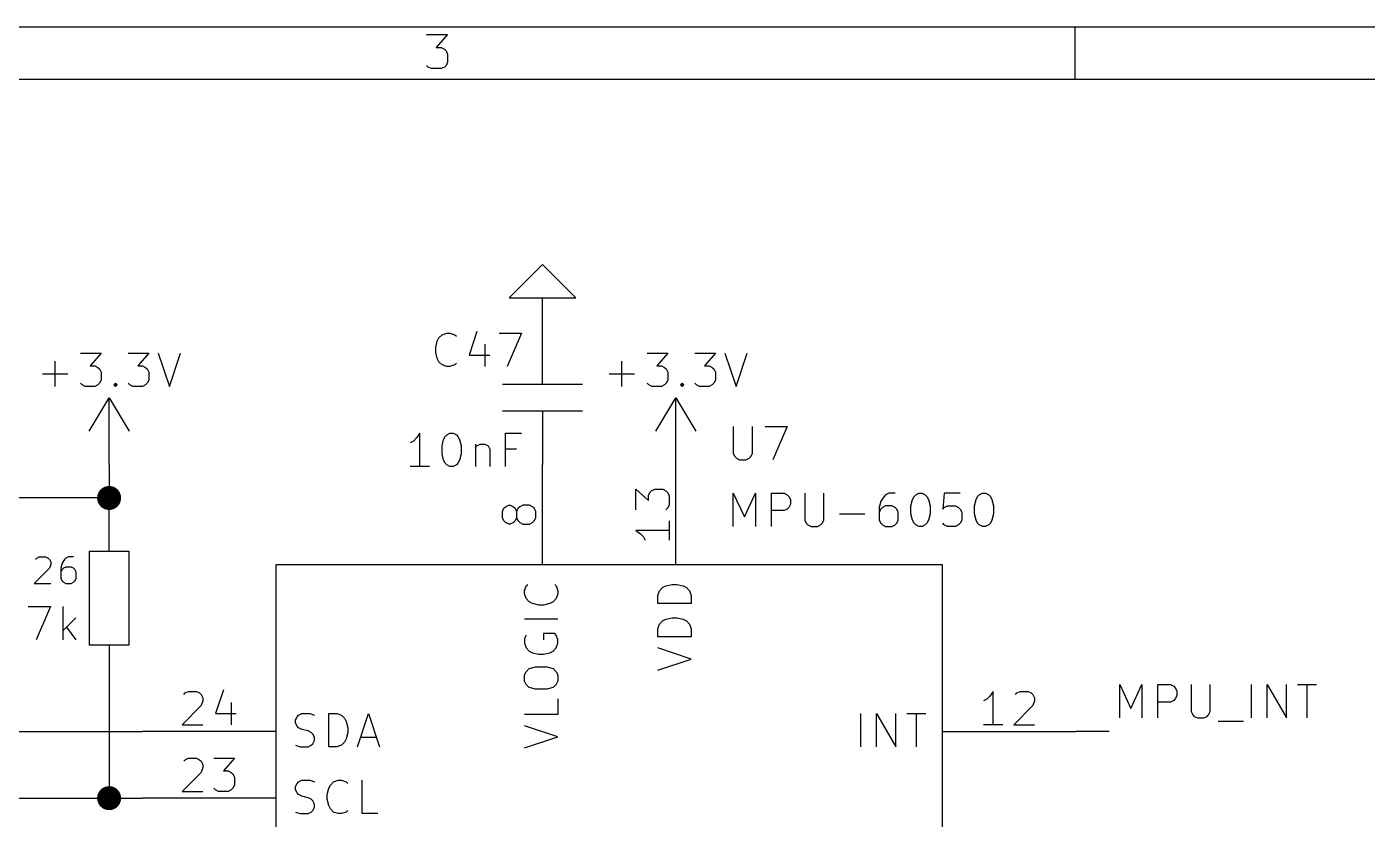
# Model space of a CAD drawing. Header units: inches. Extents: x 0.4 to 16.1, y -11.3 to -0.4.
# Drawn here: x 4.727 to 6.737, y -1.582 to -0.394 of the extents above; entities that cross this region are included whole.
import ezdxf

# ---------------------------------------------------------------- set-up
doc = ezdxf.new("R2010")
doc.units = ezdxf.units.IN
doc.header["$MEASUREMENT"] = 0
for name, color, linetype in [('GREENSIXTYFIVE', 129, 'CONTINUOUS'), ('LIGHTGREEN', 92, 'CONTINUOUS'), ('LIGHTRED', 12, 'CONTINUOUS'), ('RED', 14, 'CONTINUOUS'), ('REDSIX', 19, 'CONTINUOUS'), ('WHITE', 250, 'CONTINUOUS')]:
    doc.layers.add(name, color=color, linetype=linetype)

msp = doc.modelspace()

# ---------------------------------------------------------------- linework, layer by layer
at = {"layer": 'GREENSIXTYFIVE', "linetype": 'CONTINUOUS'}
for p, q in [((5.3423, -0.8647), (5.3447, -0.8599)), ((5.3423, -0.8647), (5.3447, -0.8599)), ((5.3447, -0.8599), (5.3494, -0.8552)), ((5.3447, -0.8599), (5.3494, -0.8552)), ((5.3494, -0.8552), (5.3566, -0.8528)), ((5.3494, -0.8552), (5.3566, -0.8528)), ((5.3566, -0.8528), (5.3613, -0.8528)), ((5.3566, -0.8528), (5.3613, -0.8528)), ((5.3613, -0.8528), (5.3685, -0.8552)), ((5.3613, -0.8528), (5.3685, -0.8552)), ((5.3685, -0.8552), (5.3709, -0.8576)), ((5.3685, -0.8552), (5.3709, -0.8576)), ((5.4018, -0.8504), (5.3899, -0.8861)), ((5.4018, -0.8504), (5.3899, -0.8861)), ((5.4351, -0.8528), (5.4685, -0.8528)), ((5.4351, -0.8528), (5.4685, -0.8528)), ((5.4685, -0.8528), (5.4471, -0.9028)), ((5.4685, -0.8528), (5.4471, -0.9028)), ((4.8071, -0.8828), (4.8381, -0.8828)), ((4.8071, -0.8828), (4.8381, -0.8828)), ((4.8381, -0.8828), (4.8214, -0.9019)), ((4.8381, -0.8828), (4.8214, -0.9019)), ((4.8786, -0.8828), (4.9095, -0.8828)), ((4.8786, -0.8828), (4.9095, -0.8828)), ((4.9095, -0.8828), (4.8929, -0.9019)), ((4.9095, -0.8828), (4.8929, -0.9019)), ((4.9238, -0.8828), (4.9405, -0.9328)), ((4.9238, -0.8828), (4.9405, -0.9328)), ((4.9405, -0.9328), (4.9571, -0.8828)), ((4.9405, -0.9328), (4.9571, -0.8828)), ((5.3399, -0.8742), (5.3423, -0.8647)), ((5.3399, -0.8742), (5.3423, -0.8647)), ((5.3399, -0.8814), (5.3399, -0.8742)), ((5.3399, -0.8814), (5.3399, -0.8742)), ((5.3423, -0.8909), (5.3399, -0.8814)), ((5.3423, -0.8909), (5.3399, -0.8814)), ((5.4137, -0.8695), (5.4137, -0.9028)), ((5.4137, -0.8695), (5.4137, -0.9028)), ((5.6571, -0.8828), (5.6881, -0.8828)), ((5.6571, -0.8828), (5.6881, -0.8828)), ((5.6881, -0.8828), (5.6714, -0.9019)), ((5.6881, -0.8828), (5.6714, -0.9019)), ((5.7286, -0.8828), (5.7595, -0.8828)), ((5.7286, -0.8828), (5.7595, -0.8828)), ((5.7595, -0.8828), (5.7429, -0.9019)), ((5.7595, -0.8828), (5.7429, -0.9019)), ((5.7738, -0.8828), (5.7905, -0.9328)), ((5.7738, -0.8828), (5.7905, -0.9328)), ((5.7905, -0.9328), (5.8071, -0.8828)), ((5.7905, -0.9328), (5.8071, -0.8828)), ((4.769, -0.9328), (4.769, -0.8947)), ((4.769, -0.9328), (4.769, -0.8947)), ((4.8214, -0.9019), (4.8286, -0.9019)), ((4.8214, -0.9019), (4.8286, -0.9019)), ((4.8286, -0.9019), (4.8333, -0.9042)), ((4.8286, -0.9019), (4.8333, -0.9042)), ((4.8333, -0.9042), (4.8357, -0.9066)), ((4.8333, -0.9042), (4.8357, -0.9066)), ((4.8929, -0.9019), (4.9, -0.9019)), ((4.8929, -0.9019), (4.9, -0.9019)), ((4.9, -0.9019), (4.9048, -0.9042)), ((4.9, -0.9019), (4.9048, -0.9042)), ((4.9048, -0.9042), (4.9071, -0.9066)), ((4.9048, -0.9042), (4.9071, -0.9066)), ((5.3447, -0.8957), (5.3423, -0.8909)), ((5.3447, -0.8957), (5.3423, -0.8909)), ((5.3494, -0.9004), (5.3447, -0.8957)), ((5.3494, -0.9004), (5.3447, -0.8957)), ((5.3566, -0.9028), (5.3494, -0.9004)), ((5.3566, -0.9028), (5.3494, -0.9004)), ((5.3613, -0.9028), (5.3566, -0.9028)), ((5.3613, -0.9028), (5.3566, -0.9028)), ((5.3685, -0.9004), (5.3613, -0.9028)), ((5.3685, -0.9004), (5.3613, -0.9028)), ((5.3709, -0.898), (5.3685, -0.9004)), ((5.3709, -0.898), (5.3685, -0.9004)), ((5.3899, -0.8861), (5.4209, -0.8861)), ((5.3899, -0.8861), (5.4209, -0.8861)), ((5.619, -0.9328), (5.619, -0.8947)), ((5.619, -0.9328), (5.619, -0.8947)), ((5.6714, -0.9019), (5.6786, -0.9019)), ((5.6714, -0.9019), (5.6786, -0.9019)), ((5.6786, -0.9019), (5.6833, -0.9042)), ((5.6786, -0.9019), (5.6833, -0.9042)), ((5.6833, -0.9042), (5.6857, -0.9066)), ((5.6833, -0.9042), (5.6857, -0.9066)), ((5.7429, -0.9019), (5.75, -0.9019)), ((5.7429, -0.9019), (5.75, -0.9019)), ((5.75, -0.9019), (5.7548, -0.9042)), ((5.75, -0.9019), (5.7548, -0.9042)), ((5.7548, -0.9042), (5.7571, -0.9066)), ((5.7548, -0.9042), (5.7571, -0.9066)), ((4.75, -0.9138), (4.7881, -0.9138)), ((4.75, -0.9138), (4.7881, -0.9138)), ((4.8357, -0.9066), (4.8381, -0.9114)), ((4.8357, -0.9066), (4.8381, -0.9114)), ((4.8381, -0.9233), (4.8357, -0.928)), ((4.8381, -0.9233), (4.8357, -0.928)), ((4.8381, -0.9114), (4.8381, -0.9233)), ((4.8381, -0.9114), (4.8381, -0.9233)), ((4.9071, -0.9066), (4.9095, -0.9114)), ((4.9071, -0.9066), (4.9095, -0.9114)), ((4.9095, -0.9233), (4.9071, -0.928)), ((4.9095, -0.9233), (4.9071, -0.928)), ((4.9095, -0.9114), (4.9095, -0.9233)), ((4.9095, -0.9114), (4.9095, -0.9233)), ((5.6, -0.9138), (5.6381, -0.9138)), ((5.6, -0.9138), (5.6381, -0.9138)), ((5.6857, -0.9066), (5.6881, -0.9114)), ((5.6857, -0.9066), (5.6881, -0.9114)), ((5.6881, -0.9233), (5.6857, -0.928)), ((5.6881, -0.9233), (5.6857, -0.928)), ((5.6881, -0.9114), (5.6881, -0.9233)), ((5.6881, -0.9114), (5.6881, -0.9233)), ((5.7571, -0.9066), (5.7595, -0.9114)), ((5.7571, -0.9066), (5.7595, -0.9114)), ((5.7595, -0.9233), (5.7571, -0.928)), ((5.7595, -0.9233), (5.7571, -0.928)), ((5.7595, -0.9114), (5.7595, -0.9233)), ((5.7595, -0.9114), (5.7595, -0.9233)), ((4.8095, -0.9304), (4.8071, -0.928)), ((4.8095, -0.9304), (4.8071, -0.928)), ((4.8143, -0.9328), (4.8095, -0.9304)), ((4.8143, -0.9328), (4.8095, -0.9304)), ((4.8286, -0.9328), (4.8143, -0.9328)), ((4.8286, -0.9328), (4.8143, -0.9328)), ((4.8333, -0.9304), (4.8286, -0.9328)), ((4.8333, -0.9304), (4.8286, -0.9328)), ((4.8357, -0.928), (4.8333, -0.9304)), ((4.8357, -0.928), (4.8333, -0.9304)), ((4.8571, -0.9304), (4.8595, -0.928)), ((4.8571, -0.9304), (4.8595, -0.928)), ((4.8595, -0.9328), (4.8571, -0.9304)), ((4.8595, -0.9328), (4.8571, -0.9304)), ((4.8595, -0.928), (4.8619, -0.9304)), ((4.8595, -0.928), (4.8595, -0.9328)), ((4.8595, -0.928), (4.8619, -0.9304)), ((4.8595, -0.928), (4.8595, -0.9328)), ((4.8619, -0.9304), (4.8595, -0.9328)), ((4.8619, -0.9304), (4.8595, -0.9328)), ((4.881, -0.9304), (4.8786, -0.928)), ((4.881, -0.9304), (4.8786, -0.928)), ((4.8857, -0.9328), (4.881, -0.9304)), ((4.8857, -0.9328), (4.881, -0.9304)), ((4.9, -0.9328), (4.8857, -0.9328)), ((4.9, -0.9328), (4.8857, -0.9328)), ((4.9048, -0.9304), (4.9, -0.9328)), ((4.9048, -0.9304), (4.9, -0.9328)), ((4.9071, -0.928), (4.9048, -0.9304)), ((4.9071, -0.928), (4.9048, -0.9304)), ((5.6595, -0.9304), (5.6571, -0.928)), ((5.6595, -0.9304), (5.6571, -0.928)), ((5.6643, -0.9328), (5.6595, -0.9304)), ((5.6643, -0.9328), (5.6595, -0.9304)), ((5.6786, -0.9328), (5.6643, -0.9328)), ((5.6786, -0.9328), (5.6643, -0.9328)), ((5.6833, -0.9304), (5.6786, -0.9328)), ((5.6833, -0.9304), (5.6786, -0.9328)), ((5.6857, -0.928), (5.6833, -0.9304)), ((5.6857, -0.928), (5.6833, -0.9304)), ((5.7071, -0.9304), (5.7095, -0.928)), ((5.7071, -0.9304), (5.7095, -0.928)), ((5.7095, -0.9328), (5.7071, -0.9304)), ((5.7095, -0.9328), (5.7071, -0.9304)), ((5.7095, -0.928), (5.7119, -0.9304)), ((5.7095, -0.928), (5.7095, -0.9328)), ((5.7095, -0.928), (5.7119, -0.9304)), ((5.7095, -0.928), (5.7095, -0.9328)), ((5.7119, -0.9304), (5.7095, -0.9328)), ((5.7119, -0.9304), (5.7095, -0.9328)), ((5.731, -0.9304), (5.7286, -0.928)), ((5.731, -0.9304), (5.7286, -0.928)), ((5.7357, -0.9328), (5.731, -0.9304)), ((5.7357, -0.9328), (5.731, -0.9304)), ((5.75, -0.9328), (5.7357, -0.9328)), ((5.75, -0.9328), (5.7357, -0.9328)), ((5.7548, -0.9304), (5.75, -0.9328)), ((5.7548, -0.9304), (5.75, -0.9328)), ((5.7571, -0.928), (5.7548, -0.9304)), ((5.7571, -0.928), (5.7548, -0.9304)), ((5.3161, -1.0028), (5.3113, -1.0099)), ((5.3161, -1.0028), (5.3113, -1.0099)), ((5.3161, -1.0528), (5.3161, -1.0028)), ((5.3161, -1.0528), (5.3161, -1.0028)), ((5.3542, -1.0076), (5.3566, -1.0052)), ((5.3542, -1.0076), (5.3566, -1.0052)), ((5.3566, -1.0052), (5.3613, -1.0028)), ((5.3566, -1.0052), (5.3613, -1.0028)), ((5.3613, -1.0028), (5.3661, -1.0028)), ((5.3613, -1.0028), (5.3661, -1.0028)), ((5.3661, -1.0028), (5.3709, -1.0052)), ((5.3661, -1.0028), (5.3709, -1.0052)), ((5.3709, -1.0052), (5.3732, -1.0076)), ((5.3709, -1.0052), (5.3732, -1.0076)), ((5.4447, -1.0528), (5.4447, -1.0028)), ((5.4447, -1.0028), (5.4685, -1.0028)), ((5.4447, -1.0528), (5.4447, -1.0028)), ((5.4447, -1.0028), (5.4685, -1.0028)), ((5.7863, -0.9928), (5.7863, -1.0333)), ((5.7863, -0.9928), (5.7863, -1.0333)), ((5.8149, -1.0333), (5.8149, -0.9928)), ((5.8149, -1.0333), (5.8149, -0.9928)), ((5.8339, -0.9928), (5.8672, -0.9928)), ((5.8339, -0.9928), (5.8672, -0.9928)), ((5.8672, -0.9928), (5.8458, -1.0428)), ((5.8672, -0.9928), (5.8458, -1.0428)), ((5.3066, -1.0147), (5.3018, -1.0171)), ((5.3066, -1.0147), (5.3018, -1.0171)), ((5.3113, -1.0099), (5.3066, -1.0147)), ((5.3113, -1.0099), (5.3066, -1.0147)), ((5.3494, -1.0219), (5.3518, -1.0123)), ((5.3494, -1.0219), (5.3518, -1.0123)), ((5.3494, -1.0338), (5.3494, -1.0219)), ((5.3494, -1.0338), (5.3494, -1.0219)), ((5.3518, -1.0123), (5.3542, -1.0076)), ((5.3518, -1.0123), (5.3542, -1.0076)), ((5.3732, -1.0076), (5.3756, -1.0123)), ((5.3732, -1.0076), (5.3756, -1.0123)), ((5.3756, -1.0123), (5.378, -1.0219)), ((5.3756, -1.0123), (5.378, -1.0219)), ((5.378, -1.0219), (5.378, -1.0338)), ((5.378, -1.0219), (5.378, -1.0338)), ((5.3994, -1.0195), (5.3994, -1.0528)), ((5.3994, -1.0195), (5.3994, -1.0528)), ((5.3994, -1.0242), (5.4018, -1.0219)), ((5.3994, -1.0242), (5.4018, -1.0219)), ((5.4018, -1.0219), (5.4066, -1.0195)), ((5.4018, -1.0219), (5.4066, -1.0195)), ((5.4066, -1.0195), (5.4137, -1.0195)), ((5.4066, -1.0195), (5.4137, -1.0195)), ((5.4137, -1.0195), (5.4185, -1.0219)), ((5.4137, -1.0195), (5.4185, -1.0219)), ((5.4185, -1.0219), (5.4209, -1.0266)), ((5.4185, -1.0219), (5.4209, -1.0266)), ((5.3518, -1.0433), (5.3494, -1.0338)), ((5.3518, -1.0433), (5.3494, -1.0338)), ((5.3542, -1.048), (5.3518, -1.0433)), ((5.3542, -1.048), (5.3518, -1.0433)), ((5.3756, -1.0433), (5.3732, -1.048)), ((5.3756, -1.0433), (5.3732, -1.048)), ((5.378, -1.0338), (5.3756, -1.0433)), ((5.378, -1.0338), (5.3756, -1.0433)), ((5.4209, -1.0266), (5.4209, -1.0528)), ((5.4209, -1.0266), (5.4209, -1.0528)), ((5.4613, -1.0266), (5.4447, -1.0266)), ((5.4613, -1.0266), (5.4447, -1.0266)), ((5.7863, -1.0333), (5.7887, -1.038)), ((5.7863, -1.0333), (5.7887, -1.038)), ((5.7887, -1.038), (5.791, -1.0404)), ((5.7887, -1.038), (5.791, -1.0404)), ((5.791, -1.0404), (5.7958, -1.0428)), ((5.791, -1.0404), (5.7958, -1.0428)), ((5.7958, -1.0428), (5.8053, -1.0428)), ((5.7958, -1.0428), (5.8053, -1.0428)), ((5.8053, -1.0428), (5.8101, -1.0404)), ((5.8053, -1.0428), (5.8101, -1.0404)), ((5.8101, -1.0404), (5.8125, -1.038)), ((5.8101, -1.0404), (5.8125, -1.038)), ((5.8125, -1.038), (5.8149, -1.0333)), ((5.8125, -1.038), (5.8149, -1.0333)), ((5.3304, -1.0528), (5.3018, -1.0528)), ((5.3304, -1.0528), (5.3018, -1.0528)), ((5.3566, -1.0504), (5.3542, -1.048)), ((5.3566, -1.0504), (5.3542, -1.048)), ((5.3613, -1.0528), (5.3566, -1.0504)), ((5.3613, -1.0528), (5.3566, -1.0504)), ((5.3661, -1.0528), (5.3613, -1.0528)), ((5.3661, -1.0528), (5.3613, -1.0528)), ((5.3709, -1.0504), (5.3661, -1.0528)), ((5.3709, -1.0504), (5.3661, -1.0528)), ((5.3732, -1.048), (5.3709, -1.0504)), ((5.3732, -1.048), (5.3709, -1.0504)), ((5.7863, -1.1428), (5.7863, -1.0928)), ((5.7863, -1.0928), (5.8029, -1.1285)), ((5.7863, -1.1428), (5.7863, -1.0928)), ((5.7863, -1.0928), (5.8029, -1.1285)), ((5.8029, -1.1285), (5.8196, -1.0928)), ((5.8029, -1.1285), (5.8196, -1.0928)), ((5.8196, -1.0928), (5.8196, -1.1428)), ((5.8196, -1.0928), (5.8196, -1.1428)), ((5.8434, -1.1428), (5.8434, -1.0928)), ((5.8434, -1.0928), (5.8625, -1.0928)), ((5.8434, -1.1428), (5.8434, -1.0928)), ((5.8434, -1.0928), (5.8625, -1.0928)), ((5.8625, -1.0928), (5.8672, -1.0952)), ((5.8625, -1.0928), (5.8672, -1.0952)), ((5.8672, -1.0952), (5.8696, -1.0976)), ((5.8672, -1.0952), (5.8696, -1.0976)), ((5.8696, -1.0976), (5.872, -1.1023)), ((5.8696, -1.0976), (5.872, -1.1023)), ((5.872, -1.1023), (5.872, -1.1095)), ((5.872, -1.1023), (5.872, -1.1095)), ((5.8934, -1.0928), (5.8934, -1.1333)), ((5.8934, -1.0928), (5.8934, -1.1333)), ((5.922, -1.1333), (5.922, -1.0928)), ((5.922, -1.1333), (5.922, -1.0928)), ((6.0077, -1.1047), (6.0053, -1.1142)), ((6.0077, -1.1047), (6.0053, -1.1142)), ((6.0125, -1.0976), (6.0077, -1.1047)), ((6.0125, -1.0976), (6.0077, -1.1047)), ((6.0149, -1.0952), (6.0125, -1.0976)), ((6.0149, -1.0952), (6.0125, -1.0976)), ((6.0196, -1.0928), (6.0149, -1.0952)), ((6.0196, -1.0928), (6.0149, -1.0952)), ((6.0291, -1.0928), (6.0196, -1.0928)), ((6.0291, -1.0928), (6.0196, -1.0928)), ((6.0529, -1.1119), (6.0553, -1.1023)), ((6.0529, -1.1119), (6.0553, -1.1023)), ((6.0553, -1.1023), (6.0577, -1.0976)), ((6.0553, -1.1023), (6.0577, -1.0976)), ((6.0577, -1.0976), (6.0601, -1.0952)), ((6.0577, -1.0976), (6.0601, -1.0952)), ((6.0601, -1.0952), (6.0649, -1.0928)), ((6.0601, -1.0952), (6.0649, -1.0928)), ((6.0649, -1.0928), (6.0696, -1.0928)), ((6.0649, -1.0928), (6.0696, -1.0928)), ((6.0696, -1.0928), (6.0744, -1.0952)), ((6.0696, -1.0928), (6.0744, -1.0952)), ((6.0744, -1.0952), (6.0768, -1.0976)), ((6.0744, -1.0952), (6.0768, -1.0976)), ((6.0768, -1.0976), (6.0791, -1.1023)), ((6.0768, -1.0976), (6.0791, -1.1023)), ((6.0791, -1.1023), (6.0815, -1.1119)), ((6.0791, -1.1023), (6.0815, -1.1119)), ((6.1029, -1.0928), (6.1006, -1.1166)), ((6.1029, -1.0928), (6.1006, -1.1166)), ((6.1268, -1.0928), (6.1029, -1.0928)), ((6.1268, -1.0928), (6.1029, -1.0928)), ((6.1482, -1.1119), (6.1506, -1.1023)), ((6.1482, -1.1119), (6.1506, -1.1023)), ((6.1506, -1.1023), (6.1529, -1.0976)), ((6.1506, -1.1023), (6.1529, -1.0976)), ((6.1529, -1.0976), (6.1553, -1.0952)), ((6.1529, -1.0976), (6.1553, -1.0952)), ((6.1553, -1.0952), (6.1601, -1.0928)), ((6.1553, -1.0952), (6.1601, -1.0928)), ((6.1601, -1.0928), (6.1649, -1.0928)), ((6.1601, -1.0928), (6.1649, -1.0928)), ((6.1649, -1.0928), (6.1696, -1.0952)), ((6.1649, -1.0928), (6.1696, -1.0952)), ((6.1696, -1.0952), (6.172, -1.0976)), ((6.1696, -1.0952), (6.172, -1.0976)), ((6.172, -1.0976), (6.1744, -1.1023)), ((6.172, -1.0976), (6.1744, -1.1023)), ((6.1744, -1.1023), (6.1768, -1.1119)), ((6.1744, -1.1023), (6.1768, -1.1119)), ((5.8625, -1.119), (5.8434, -1.119)), ((5.8625, -1.119), (5.8434, -1.119)), ((5.8672, -1.1166), (5.8625, -1.119)), ((5.8672, -1.1166), (5.8625, -1.119)), ((5.8696, -1.1142), (5.8672, -1.1166)), ((5.8696, -1.1142), (5.8672, -1.1166)), ((5.872, -1.1095), (5.8696, -1.1142)), ((5.872, -1.1095), (5.8696, -1.1142)), ((5.9458, -1.1238), (5.9839, -1.1238)), ((5.9458, -1.1238), (5.9839, -1.1238)), ((6.0053, -1.1142), (6.0053, -1.1333)), ((6.0053, -1.1142), (6.0053, -1.1333)), ((6.0077, -1.1166), (6.0053, -1.1214)), ((6.0077, -1.1166), (6.0053, -1.1214)), ((6.0101, -1.1142), (6.0077, -1.1166)), ((6.0101, -1.1142), (6.0077, -1.1166)), ((6.0149, -1.1119), (6.0101, -1.1142)), ((6.0149, -1.1119), (6.0101, -1.1142)), ((6.0244, -1.1119), (6.0149, -1.1119)), ((6.0244, -1.1119), (6.0149, -1.1119)), ((6.0291, -1.1142), (6.0244, -1.1119)), ((6.0291, -1.1142), (6.0244, -1.1119)), ((6.0315, -1.1166), (6.0291, -1.1142)), ((6.0315, -1.1166), (6.0291, -1.1142)), ((6.0339, -1.1214), (6.0315, -1.1166)), ((6.0339, -1.1214), (6.0315, -1.1166)), ((6.0339, -1.1333), (6.0339, -1.1214)), ((6.0339, -1.1333), (6.0339, -1.1214)), ((6.0529, -1.1238), (6.0529, -1.1119)), ((6.0529, -1.1238), (6.0529, -1.1119)), ((6.0553, -1.1333), (6.0529, -1.1238)), ((6.0553, -1.1333), (6.0529, -1.1238)), ((6.0815, -1.1238), (6.0791, -1.1333)), ((6.0815, -1.1238), (6.0791, -1.1333)), ((6.0815, -1.1119), (6.0815, -1.1238)), ((6.0815, -1.1119), (6.0815, -1.1238)), ((6.1006, -1.1166), (6.1029, -1.1142)), ((6.1006, -1.1166), (6.1029, -1.1142)), ((6.1029, -1.1142), (6.1077, -1.1119)), ((6.1029, -1.1142), (6.1077, -1.1119)), ((6.1077, -1.1119), (6.1196, -1.1119)), ((6.1077, -1.1119), (6.1196, -1.1119)), ((6.1196, -1.1119), (6.1244, -1.1142)), ((6.1196, -1.1119), (6.1244, -1.1142)), ((6.1244, -1.1142), (6.1268, -1.1166)), ((6.1244, -1.1142), (6.1268, -1.1166)), ((6.1268, -1.1166), (6.1291, -1.1214)), ((6.1268, -1.1166), (6.1291, -1.1214)), ((6.1291, -1.1214), (6.1291, -1.1333)), ((6.1291, -1.1214), (6.1291, -1.1333)), ((6.1482, -1.1238), (6.1482, -1.1119)), ((6.1482, -1.1238), (6.1482, -1.1119)), ((6.1506, -1.1333), (6.1482, -1.1238)), ((6.1506, -1.1333), (6.1482, -1.1238)), ((6.1768, -1.1238), (6.1744, -1.1333)), ((6.1768, -1.1238), (6.1744, -1.1333)), ((6.1768, -1.1119), (6.1768, -1.1238)), ((6.1768, -1.1119), (6.1768, -1.1238)), ((5.8934, -1.1333), (5.8958, -1.138)), ((5.8934, -1.1333), (5.8958, -1.138)), ((5.8958, -1.138), (5.8982, -1.1404)), ((5.8958, -1.138), (5.8982, -1.1404)), ((5.8982, -1.1404), (5.9029, -1.1428)), ((5.8982, -1.1404), (5.9029, -1.1428)), ((5.9029, -1.1428), (5.9125, -1.1428)), ((5.9029, -1.1428), (5.9125, -1.1428)), ((5.9125, -1.1428), (5.9172, -1.1404)), ((5.9125, -1.1428), (5.9172, -1.1404)), ((5.9172, -1.1404), (5.9196, -1.138)), ((5.9172, -1.1404), (5.9196, -1.138)), ((5.9196, -1.138), (5.922, -1.1333)), ((5.9196, -1.138), (5.922, -1.1333)), ((6.0053, -1.1333), (6.0077, -1.138)), ((6.0053, -1.1333), (6.0077, -1.138)), ((6.0077, -1.138), (6.0101, -1.1404)), ((6.0077, -1.138), (6.0101, -1.1404)), ((6.0101, -1.1404), (6.0149, -1.1428)), ((6.0101, -1.1404), (6.0149, -1.1428)), ((6.0149, -1.1428), (6.0244, -1.1428)), ((6.0149, -1.1428), (6.0244, -1.1428)), ((6.0244, -1.1428), (6.0291, -1.1404)), ((6.0244, -1.1428), (6.0291, -1.1404)), ((6.0291, -1.1404), (6.0315, -1.138)), ((6.0291, -1.1404), (6.0315, -1.138)), ((6.0315, -1.138), (6.0339, -1.1333)), ((6.0315, -1.138), (6.0339, -1.1333)), ((6.0577, -1.138), (6.0553, -1.1333)), ((6.0577, -1.138), (6.0553, -1.1333)), ((6.0601, -1.1404), (6.0577, -1.138)), ((6.0601, -1.1404), (6.0577, -1.138)), ((6.0649, -1.1428), (6.0601, -1.1404)), ((6.0649, -1.1428), (6.0601, -1.1404)), ((6.0696, -1.1428), (6.0649, -1.1428)), ((6.0696, -1.1428), (6.0649, -1.1428)), ((6.0744, -1.1404), (6.0696, -1.1428)), ((6.0744, -1.1404), (6.0696, -1.1428)), ((6.0768, -1.138), (6.0744, -1.1404)), ((6.0768, -1.138), (6.0744, -1.1404)), ((6.0791, -1.1333), (6.0768, -1.138)), ((6.0791, -1.1333), (6.0768, -1.138)), ((6.1029, -1.1404), (6.1006, -1.138)), ((6.1029, -1.1404), (6.1006, -1.138)), ((6.1077, -1.1428), (6.1029, -1.1404)), ((6.1077, -1.1428), (6.1029, -1.1404)), ((6.1196, -1.1428), (6.1077, -1.1428)), ((6.1196, -1.1428), (6.1077, -1.1428)), ((6.1244, -1.1404), (6.1196, -1.1428)), ((6.1244, -1.1404), (6.1196, -1.1428)), ((6.1268, -1.138), (6.1244, -1.1404)), ((6.1268, -1.138), (6.1244, -1.1404)), ((6.1291, -1.1333), (6.1268, -1.138)), ((6.1291, -1.1333), (6.1268, -1.138)), ((6.1529, -1.138), (6.1506, -1.1333)), ((6.1529, -1.138), (6.1506, -1.1333)), ((6.1553, -1.1404), (6.1529, -1.138)), ((6.1553, -1.1404), (6.1529, -1.138)), ((6.1601, -1.1428), (6.1553, -1.1404)), ((6.1601, -1.1428), (6.1553, -1.1404)), ((6.1649, -1.1428), (6.1601, -1.1428)), ((6.1649, -1.1428), (6.1601, -1.1428)), ((6.1696, -1.1404), (6.1649, -1.1428)), ((6.1696, -1.1404), (6.1649, -1.1428)), ((6.172, -1.138), (6.1696, -1.1404)), ((6.172, -1.138), (6.1696, -1.1404)), ((6.1744, -1.1333), (6.172, -1.138)), ((6.1744, -1.1333), (6.172, -1.138)), ((4.7605, -1.2054), (4.7376, -1.2282)), ((4.7395, -1.1921), (4.7414, -1.1901)), ((4.7414, -1.1901), (4.7452, -1.1882)), ((4.7452, -1.1882), (4.7548, -1.1882)), ((4.7548, -1.1882), (4.7586, -1.1901)), ((4.7586, -1.1901), (4.7605, -1.1921)), ((4.7605, -1.1921), (4.7624, -1.1959)), ((4.7624, -1.1997), (4.7605, -1.2054)), ((4.7624, -1.1959), (4.7624, -1.1997)), ((4.7795, -1.1978), (4.7776, -1.2054)), ((4.7776, -1.2054), (4.7776, -1.2206)), ((4.7833, -1.1921), (4.7795, -1.1978)), ((4.7814, -1.2054), (4.7795, -1.2073)), ((4.7852, -1.2035), (4.7814, -1.2054)), ((4.7852, -1.1901), (4.7833, -1.1921)), ((4.789, -1.1882), (4.7852, -1.1901)), ((4.7929, -1.2035), (4.7852, -1.2035)), ((4.7967, -1.1882), (4.789, -1.1882)), ((4.7967, -1.2054), (4.7929, -1.2035)), ((4.7986, -1.2073), (4.7967, -1.2054)), ((4.7795, -1.2073), (4.7776, -1.2111)), ((4.7776, -1.2206), (4.7795, -1.2244)), ((4.7795, -1.2244), (4.7814, -1.2263)), ((4.7814, -1.2263), (4.7852, -1.2282)), ((4.7929, -1.2282), (4.7967, -1.2263)), ((4.7967, -1.2263), (4.7986, -1.2244)), ((4.8005, -1.2111), (4.7986, -1.2073)), ((4.7986, -1.2244), (4.8005, -1.2206)), ((4.8005, -1.2206), (4.8005, -1.2111)), ((4.7376, -1.2282), (4.7624, -1.2282)), ((4.7852, -1.2282), (4.7929, -1.2282)), ((5.4731, -1.239), (5.4755, -1.2319)), ((5.4731, -1.239), (5.4755, -1.2319)), ((5.4731, -1.2438), (5.4731, -1.239)), ((5.4731, -1.2438), (5.4731, -1.239)), ((5.4755, -1.2509), (5.4731, -1.2438)), ((5.4755, -1.2509), (5.4731, -1.2438)), ((5.4755, -1.2319), (5.4779, -1.2295)), ((5.4755, -1.2319), (5.4779, -1.2295)), ((5.5184, -1.2295), (5.5208, -1.2319)), ((5.5184, -1.2295), (5.5208, -1.2319)), ((5.5208, -1.2319), (5.5231, -1.239)), ((5.5208, -1.2319), (5.5231, -1.239)), ((5.5231, -1.2438), (5.5208, -1.2509)), ((5.5231, -1.2438), (5.5208, -1.2509)), ((5.5231, -1.239), (5.5231, -1.2438)), ((5.5231, -1.239), (5.5231, -1.2438)), ((5.6731, -1.2462), (5.6755, -1.239)), ((5.6731, -1.2462), (5.6755, -1.239)), ((5.6731, -1.2581), (5.6731, -1.2462)), ((5.6731, -1.2581), (5.6731, -1.2462)), ((5.6755, -1.239), (5.6803, -1.2343)), ((5.6755, -1.239), (5.6803, -1.2343)), ((5.6803, -1.2343), (5.685, -1.2319)), ((5.6803, -1.2343), (5.685, -1.2319)), ((5.685, -1.2319), (5.6946, -1.2295)), ((5.685, -1.2319), (5.6946, -1.2295)), ((5.6946, -1.2295), (5.7017, -1.2295)), ((5.6946, -1.2295), (5.7017, -1.2295)), ((5.7017, -1.2295), (5.7112, -1.2319)), ((5.7017, -1.2295), (5.7112, -1.2319)), ((5.7112, -1.2319), (5.716, -1.2343)), ((5.7112, -1.2319), (5.716, -1.2343)), ((5.716, -1.2343), (5.7208, -1.239)), ((5.716, -1.2343), (5.7208, -1.239)), ((5.7208, -1.239), (5.7231, -1.2462)), ((5.7208, -1.239), (5.7231, -1.2462)), ((5.7231, -1.2462), (5.7231, -1.2581)), ((5.7231, -1.2462), (5.7231, -1.2581)), ((4.7288, -1.2628), (4.7621, -1.2628)), ((4.7621, -1.2628), (4.7407, -1.3128)), ((4.7812, -1.3128), (4.7812, -1.2628)), ((5.4803, -1.2557), (5.4755, -1.2509)), ((5.4803, -1.2557), (5.4755, -1.2509)), ((5.485, -1.2581), (5.4803, -1.2557)), ((5.485, -1.2581), (5.4803, -1.2557)), ((5.4946, -1.2605), (5.485, -1.2581)), ((5.4946, -1.2605), (5.485, -1.2581)), ((5.5017, -1.2605), (5.4946, -1.2605)), ((5.5017, -1.2605), (5.4946, -1.2605)), ((5.5112, -1.2581), (5.5017, -1.2605)), ((5.5112, -1.2581), (5.5017, -1.2605)), ((5.516, -1.2557), (5.5112, -1.2581)), ((5.516, -1.2557), (5.5112, -1.2581)), ((5.5208, -1.2509), (5.516, -1.2557)), ((5.5208, -1.2509), (5.516, -1.2557)), ((5.7231, -1.2581), (5.6731, -1.2581)), ((5.7231, -1.2581), (5.6731, -1.2581)), ((4.8002, -1.2795), (4.7812, -1.2985)), ((5.5231, -1.2819), (5.4731, -1.2819)), ((5.5231, -1.2819), (5.4731, -1.2819)), ((5.6755, -1.289), (5.6803, -1.2843)), ((5.6755, -1.289), (5.6803, -1.2843)), ((5.6803, -1.2843), (5.685, -1.2819)), ((5.6803, -1.2843), (5.685, -1.2819)), ((5.685, -1.2819), (5.6946, -1.2795)), ((5.685, -1.2819), (5.6946, -1.2795)), ((5.6946, -1.2795), (5.7017, -1.2795)), ((5.6946, -1.2795), (5.7017, -1.2795)), ((5.7017, -1.2795), (5.7112, -1.2819)), ((5.7017, -1.2795), (5.7112, -1.2819)), ((5.7112, -1.2819), (5.716, -1.2843)), ((5.7112, -1.2819), (5.716, -1.2843)), ((5.716, -1.2843), (5.7208, -1.289)), ((5.716, -1.2843), (5.7208, -1.289)), ((4.786, -1.2938), (4.8002, -1.3128)), ((5.4755, -1.3057), (5.4731, -1.3105)), ((5.4755, -1.3057), (5.4731, -1.3105)), ((5.5184, -1.3033), (5.5017, -1.3033)), ((5.5017, -1.3033), (5.5017, -1.3129)), ((5.5184, -1.3033), (5.5017, -1.3033)), ((5.5017, -1.3033), (5.5017, -1.3129)), ((5.5208, -1.3057), (5.5184, -1.3033)), ((5.5208, -1.3057), (5.5184, -1.3033)), ((5.5231, -1.3129), (5.5208, -1.3057)), ((5.5231, -1.3129), (5.5208, -1.3057)), ((5.6731, -1.2962), (5.6755, -1.289)), ((5.6731, -1.2962), (5.6755, -1.289)), ((5.6731, -1.3081), (5.6731, -1.2962)), ((5.6731, -1.3081), (5.6731, -1.2962)), ((5.7208, -1.289), (5.7231, -1.2962)), ((5.7208, -1.289), (5.7231, -1.2962)), ((5.7231, -1.2962), (5.7231, -1.3081)), ((5.7231, -1.2962), (5.7231, -1.3081)), ((5.4731, -1.3105), (5.4731, -1.3176)), ((5.4731, -1.3105), (5.4731, -1.3176)), ((5.4731, -1.3176), (5.4755, -1.3248)), ((5.4731, -1.3176), (5.4755, -1.3248)), ((5.4755, -1.3248), (5.4803, -1.3295)), ((5.4755, -1.3248), (5.4803, -1.3295)), ((5.516, -1.3295), (5.5208, -1.3248)), ((5.516, -1.3295), (5.5208, -1.3248)), ((5.5208, -1.3248), (5.5231, -1.3176)), ((5.5208, -1.3248), (5.5231, -1.3176)), ((5.5231, -1.3176), (5.5231, -1.3129)), ((5.5231, -1.3176), (5.5231, -1.3129)), ((5.7231, -1.3081), (5.6731, -1.3081)), ((5.7231, -1.3081), (5.6731, -1.3081)), ((5.7231, -1.3414), (5.6731, -1.3248)), ((5.7231, -1.3414), (5.6731, -1.3248)), ((5.4803, -1.3295), (5.485, -1.3319)), ((5.4803, -1.3295), (5.485, -1.3319)), ((5.485, -1.3319), (5.4946, -1.3343)), ((5.485, -1.3319), (5.4946, -1.3343)), ((5.4946, -1.3343), (5.5017, -1.3343)), ((5.4946, -1.3343), (5.5017, -1.3343)), ((5.5017, -1.3343), (5.5112, -1.3319)), ((5.5017, -1.3343), (5.5112, -1.3319)), ((5.5112, -1.3319), (5.516, -1.3295)), ((5.5112, -1.3319), (5.516, -1.3295)), ((5.6731, -1.3581), (5.7231, -1.3414)), ((5.6731, -1.3581), (5.7231, -1.3414)), ((5.4731, -1.3652), (5.4755, -1.3605)), ((5.4731, -1.3652), (5.4755, -1.3605)), ((5.4731, -1.3748), (5.4731, -1.3652)), ((5.4731, -1.3748), (5.4731, -1.3652)), ((5.4755, -1.3605), (5.4803, -1.3557)), ((5.4755, -1.3605), (5.4803, -1.3557)), ((5.4803, -1.3557), (5.4898, -1.3533)), ((5.4803, -1.3557), (5.4898, -1.3533)), ((5.4898, -1.3533), (5.5065, -1.3533)), ((5.4898, -1.3533), (5.5065, -1.3533)), ((5.5065, -1.3533), (5.516, -1.3557)), ((5.5065, -1.3533), (5.516, -1.3557)), ((5.516, -1.3557), (5.5208, -1.3605)), ((5.516, -1.3557), (5.5208, -1.3605)), ((5.5208, -1.3605), (5.5231, -1.3652)), ((5.5208, -1.3605), (5.5231, -1.3652)), ((5.5231, -1.3652), (5.5231, -1.3748)), ((5.5231, -1.3652), (5.5231, -1.3748)), ((5.4755, -1.3795), (5.4731, -1.3748)), ((5.4755, -1.3795), (5.4731, -1.3748)), ((5.4803, -1.3843), (5.4755, -1.3795)), ((5.4803, -1.3843), (5.4755, -1.3795)), ((5.4898, -1.3867), (5.4803, -1.3843)), ((5.4898, -1.3867), (5.4803, -1.3843)), ((5.5065, -1.3867), (5.4898, -1.3867)), ((5.5065, -1.3867), (5.4898, -1.3867)), ((5.516, -1.3843), (5.5065, -1.3867)), ((5.516, -1.3843), (5.5065, -1.3867)), ((5.5208, -1.3795), (5.516, -1.3843)), ((5.5208, -1.3795), (5.516, -1.3843)), ((5.5231, -1.3748), (5.5208, -1.3795)), ((5.5231, -1.3748), (5.5208, -1.3795)), ((5.5231, -1.401), (5.5231, -1.4248)), ((5.5231, -1.401), (5.5231, -1.4248)), ((5.1319, -1.4279), (5.1343, -1.4255)), ((5.1319, -1.4279), (5.1343, -1.4255)), ((5.1343, -1.4255), (5.139, -1.4231)), ((5.1343, -1.4255), (5.139, -1.4231)), ((5.139, -1.4231), (5.1509, -1.4231)), ((5.139, -1.4231), (5.1509, -1.4231)), ((5.1509, -1.4231), (5.1581, -1.4255)), ((5.1509, -1.4231), (5.1581, -1.4255)), ((5.1795, -1.4731), (5.1795, -1.4231)), ((5.1795, -1.4231), (5.1914, -1.4231)), ((5.1795, -1.4731), (5.1795, -1.4231)), ((5.1795, -1.4231), (5.1914, -1.4231)), ((5.1914, -1.4231), (5.1986, -1.4255)), ((5.1914, -1.4231), (5.1986, -1.4255)), ((5.1986, -1.4255), (5.2033, -1.4303)), ((5.1986, -1.4255), (5.2033, -1.4303)), ((5.2224, -1.4731), (5.239, -1.4231)), ((5.2224, -1.4731), (5.239, -1.4231)), ((5.239, -1.4231), (5.2557, -1.4731)), ((5.239, -1.4231), (5.2557, -1.4731)), ((5.5231, -1.4248), (5.4731, -1.4248)), ((5.5231, -1.4248), (5.4731, -1.4248)), ((5.9776, -1.4731), (5.9776, -1.4231)), ((5.9776, -1.4731), (5.9776, -1.4231)), ((6.0014, -1.4731), (6.0014, -1.4231)), ((6.0014, -1.4231), (6.03, -1.4731)), ((6.0014, -1.4731), (6.0014, -1.4231)), ((6.0014, -1.4231), (6.03, -1.4731)), ((6.03, -1.4731), (6.03, -1.4231)), ((6.03, -1.4731), (6.03, -1.4231)), ((6.0467, -1.4231), (6.0752, -1.4231)), ((6.0467, -1.4231), (6.0752, -1.4231)), ((6.061, -1.4731), (6.061, -1.4231)), ((6.061, -1.4731), (6.061, -1.4231)), ((5.1295, -1.4327), (5.1319, -1.4279)), ((5.1295, -1.4327), (5.1319, -1.4279)), ((5.1295, -1.4374), (5.1295, -1.4327)), ((5.1295, -1.4374), (5.1295, -1.4327)), ((5.1319, -1.4422), (5.1295, -1.4374)), ((5.1319, -1.4422), (5.1295, -1.4374)), ((5.1343, -1.4446), (5.1319, -1.4422)), ((5.1343, -1.4446), (5.1319, -1.4422)), ((5.139, -1.4469), (5.1343, -1.4446)), ((5.139, -1.4469), (5.1343, -1.4446)), ((5.1486, -1.4493), (5.139, -1.4469)), ((5.1486, -1.4493), (5.139, -1.4469)), ((5.2033, -1.4303), (5.2057, -1.435)), ((5.2033, -1.4303), (5.2057, -1.435)), ((5.2057, -1.435), (5.2081, -1.4446)), ((5.2057, -1.435), (5.2081, -1.4446)), ((5.2081, -1.4446), (5.2081, -1.4517)), ((5.2081, -1.4446), (5.2081, -1.4517)), ((5.5231, -1.4581), (5.4731, -1.4414)), ((5.5231, -1.4581), (5.4731, -1.4414)), ((5.1533, -1.4517), (5.1486, -1.4493)), ((5.1533, -1.4517), (5.1486, -1.4493)), ((5.1557, -1.4541), (5.1533, -1.4517)), ((5.1557, -1.4541), (5.1533, -1.4517)), ((5.1581, -1.4588), (5.1557, -1.4541)), ((5.1581, -1.4588), (5.1557, -1.4541)), ((5.1557, -1.4684), (5.1581, -1.4636)), ((5.1557, -1.4684), (5.1581, -1.4636)), ((5.1581, -1.4636), (5.1581, -1.4588)), ((5.1581, -1.4636), (5.1581, -1.4588)), ((5.2033, -1.466), (5.1986, -1.4708)), ((5.2033, -1.466), (5.1986, -1.4708)), ((5.2057, -1.4612), (5.2033, -1.466)), ((5.2057, -1.4612), (5.2033, -1.466)), ((5.2081, -1.4517), (5.2057, -1.4612)), ((5.2081, -1.4517), (5.2057, -1.4612)), ((5.2271, -1.4588), (5.2509, -1.4588)), ((5.2271, -1.4588), (5.2509, -1.4588)), ((5.4731, -1.4748), (5.5231, -1.4581)), ((5.4731, -1.4748), (5.5231, -1.4581)), ((5.1295, -1.4708), (5.1367, -1.4731)), ((5.1295, -1.4708), (5.1367, -1.4731)), ((5.1367, -1.4731), (5.1486, -1.4731)), ((5.1367, -1.4731), (5.1486, -1.4731)), ((5.1486, -1.4731), (5.1533, -1.4708)), ((5.1486, -1.4731), (5.1533, -1.4708)), ((5.1533, -1.4708), (5.1557, -1.4684)), ((5.1533, -1.4708), (5.1557, -1.4684)), ((5.1914, -1.4731), (5.1795, -1.4731)), ((5.1914, -1.4731), (5.1795, -1.4731)), ((5.1986, -1.4708), (5.1914, -1.4731)), ((5.1986, -1.4708), (5.1914, -1.4731)), ((5.1295, -1.5327), (5.1319, -1.5279)), ((5.1295, -1.5327), (5.1319, -1.5279)), ((5.1319, -1.5279), (5.1343, -1.5255)), ((5.1319, -1.5279), (5.1343, -1.5255)), ((5.1343, -1.5255), (5.139, -1.5231)), ((5.1343, -1.5255), (5.139, -1.5231)), ((5.139, -1.5231), (5.1509, -1.5231)), ((5.139, -1.5231), (5.1509, -1.5231)), ((5.1509, -1.5231), (5.1581, -1.5255)), ((5.1509, -1.5231), (5.1581, -1.5255)), ((5.1819, -1.5303), (5.1867, -1.5255)), ((5.1819, -1.5303), (5.1867, -1.5255)), ((5.1867, -1.5255), (5.1938, -1.5231)), ((5.1867, -1.5255), (5.1938, -1.5231)), ((5.1938, -1.5231), (5.1986, -1.5231)), ((5.1938, -1.5231), (5.1986, -1.5231)), ((5.1986, -1.5231), (5.2057, -1.5255)), ((5.1986, -1.5231), (5.2057, -1.5255)), ((5.2057, -1.5255), (5.2081, -1.5279)), ((5.2057, -1.5255), (5.2081, -1.5279)), ((5.2295, -1.5731), (5.2295, -1.5231)), ((5.2295, -1.5731), (5.2295, -1.5231)), ((5.1295, -1.5374), (5.1295, -1.5327)), ((5.1295, -1.5374), (5.1295, -1.5327)), ((5.1319, -1.5422), (5.1295, -1.5374)), ((5.1319, -1.5422), (5.1295, -1.5374)), ((5.1343, -1.5446), (5.1319, -1.5422)), ((5.1343, -1.5446), (5.1319, -1.5422)), ((5.139, -1.5469), (5.1343, -1.5446)), ((5.139, -1.5469), (5.1343, -1.5446)), ((5.1486, -1.5493), (5.139, -1.5469)), ((5.1486, -1.5493), (5.139, -1.5469)), ((5.1771, -1.5446), (5.1795, -1.535)), ((5.1771, -1.5446), (5.1795, -1.535)), ((5.1771, -1.5517), (5.1771, -1.5446)), ((5.1771, -1.5517), (5.1771, -1.5446)), ((5.1795, -1.535), (5.1819, -1.5303)), ((5.1795, -1.535), (5.1819, -1.5303)), ((5.1533, -1.5517), (5.1486, -1.5493)), ((5.1533, -1.5517), (5.1486, -1.5493)), ((5.1557, -1.5541), (5.1533, -1.5517)), ((5.1557, -1.5541), (5.1533, -1.5517)), ((5.1581, -1.5588), (5.1557, -1.5541)), ((5.1581, -1.5588), (5.1557, -1.5541)), ((5.1557, -1.5684), (5.1581, -1.5636)), ((5.1557, -1.5684), (5.1581, -1.5636)), ((5.1581, -1.5636), (5.1581, -1.5588)), ((5.1581, -1.5636), (5.1581, -1.5588)), ((5.1795, -1.5612), (5.1771, -1.5517)), ((5.1795, -1.5612), (5.1771, -1.5517)), ((5.1819, -1.566), (5.1795, -1.5612)), ((5.1819, -1.566), (5.1795, -1.5612)), ((5.1867, -1.5708), (5.1819, -1.566)), ((5.1867, -1.5708), (5.1819, -1.566)), ((5.1295, -1.5708), (5.1367, -1.5731)), ((5.1295, -1.5708), (5.1367, -1.5731)), ((5.1367, -1.5731), (5.1486, -1.5731)), ((5.1367, -1.5731), (5.1486, -1.5731)), ((5.1486, -1.5731), (5.1533, -1.5708)), ((5.1486, -1.5731), (5.1533, -1.5708)), ((5.1533, -1.5708), (5.1557, -1.5684)), ((5.1533, -1.5708), (5.1557, -1.5684)), ((5.1938, -1.5731), (5.1867, -1.5708)), ((5.1938, -1.5731), (5.1867, -1.5708)), ((5.1986, -1.5731), (5.1938, -1.5731)), ((5.1986, -1.5731), (5.1938, -1.5731)), ((5.2057, -1.5708), (5.1986, -1.5731)), ((5.2057, -1.5708), (5.1986, -1.5731)), ((5.2081, -1.5684), (5.2057, -1.5708)), ((5.2081, -1.5684), (5.2057, -1.5708)), ((5.2533, -1.5731), (5.2295, -1.5731)), ((5.2533, -1.5731), (5.2295, -1.5731))]:
    msp.add_line(p, q, dxfattribs=at)
at = {"layer": 'LIGHTGREEN', "linetype": 'CONTINUOUS'}
for p, q in [((4.85, -1.05), (4.85, -1.1)), ((4.85, -1.1), (4.6, -1.1)), ((4.85, -1.15), (4.85, -1.1)), ((4.85, -1.35), (4.85, -1.55)), ((4.6, -1.45), (4.9, -1.45)), ((6.35, -1.45), (6.3, -1.45)), ((4.55, -1.55), (4.85, -1.55)), ((4.85, -1.55), (4.9, -1.55))]:
    msp.add_line(p, q, dxfattribs=at)
at = {"layer": 'LIGHTGREEN', "const_width": 0.018}
for points in [[(4.841, -1.1, 1), (4.859, -1.1, 1)], [(4.841, -1.55, 1), (4.859, -1.55, 1)]]:
    msp.add_lwpolyline(points, format="xyb", close=True, dxfattribs=at)
at = {"layer": 'LIGHTRED', "linetype": 'CONTINUOUS'}
for p, q in [((5.6399, -1.1179), (5.6399, -1.0869)), ((5.6399, -1.0869), (5.6589, -1.1036)), ((5.6399, -1.1179), (5.6399, -1.0869)), ((5.6399, -1.0869), (5.6589, -1.1036)), ((5.6589, -1.0964), (5.6613, -1.0917)), ((5.6589, -1.0964), (5.6613, -1.0917)), ((5.6589, -1.1036), (5.6589, -1.0964)), ((5.6589, -1.1036), (5.6589, -1.0964)), ((5.6613, -1.0917), (5.6637, -1.0893)), ((5.6613, -1.0917), (5.6637, -1.0893)), ((5.6637, -1.0893), (5.6684, -1.0869)), ((5.6637, -1.0893), (5.6684, -1.0869)), ((5.6684, -1.0869), (5.6804, -1.0869)), ((5.6684, -1.0869), (5.6804, -1.0869)), ((5.6804, -1.0869), (5.6851, -1.0893)), ((5.6804, -1.0869), (5.6851, -1.0893)), ((5.6851, -1.0893), (5.6875, -1.0917)), ((5.6851, -1.0893), (5.6875, -1.0917)), ((5.6875, -1.0917), (5.6899, -1.0964)), ((5.6875, -1.0917), (5.6899, -1.0964)), ((5.6899, -1.0964), (5.6899, -1.1107)), ((5.6899, -1.0964), (5.6899, -1.1107)), ((5.4399, -1.1202), (5.4423, -1.1155)), ((5.4399, -1.1202), (5.4423, -1.1155)), ((5.4399, -1.1298), (5.4399, -1.1202)), ((5.4399, -1.1298), (5.4399, -1.1202)), ((5.4423, -1.1155), (5.4446, -1.1131)), ((5.4423, -1.1155), (5.4446, -1.1131)), ((5.4446, -1.1131), (5.4494, -1.1107)), ((5.4446, -1.1131), (5.4494, -1.1107)), ((5.4494, -1.1107), (5.4518, -1.1107)), ((5.4494, -1.1107), (5.4518, -1.1107)), ((5.4518, -1.1107), (5.4565, -1.1131)), ((5.4518, -1.1107), (5.4565, -1.1131)), ((5.4565, -1.1131), (5.4589, -1.1155)), ((5.4565, -1.1131), (5.4589, -1.1155)), ((5.4589, -1.1155), (5.4613, -1.1202)), ((5.4589, -1.1155), (5.4613, -1.1202)), ((5.4637, -1.1155), (5.4613, -1.1202)), ((5.4637, -1.1155), (5.4613, -1.1202)), ((5.4613, -1.1202), (5.4613, -1.1298)), ((5.4613, -1.1202), (5.4613, -1.1298)), ((5.4661, -1.1131), (5.4637, -1.1155)), ((5.4661, -1.1131), (5.4637, -1.1155)), ((5.4708, -1.1107), (5.4661, -1.1131)), ((5.4708, -1.1107), (5.4661, -1.1131)), ((5.4804, -1.1107), (5.4708, -1.1107)), ((5.4804, -1.1107), (5.4708, -1.1107)), ((5.4851, -1.1131), (5.4804, -1.1107)), ((5.4851, -1.1131), (5.4804, -1.1107)), ((5.4875, -1.1155), (5.4851, -1.1131)), ((5.4875, -1.1155), (5.4851, -1.1131)), ((5.4899, -1.1202), (5.4875, -1.1155)), ((5.4899, -1.1202), (5.4875, -1.1155)), ((5.4899, -1.1298), (5.4899, -1.1202)), ((5.4899, -1.1298), (5.4899, -1.1202)), ((5.6875, -1.1155), (5.6851, -1.1179)), ((5.6875, -1.1155), (5.6851, -1.1179)), ((5.6899, -1.1107), (5.6875, -1.1155)), ((5.6899, -1.1107), (5.6875, -1.1155)), ((5.4423, -1.1345), (5.4399, -1.1298)), ((5.4423, -1.1345), (5.4399, -1.1298)), ((5.4446, -1.1369), (5.4423, -1.1345)), ((5.4446, -1.1369), (5.4423, -1.1345)), ((5.4494, -1.1393), (5.4446, -1.1369)), ((5.4494, -1.1393), (5.4446, -1.1369)), ((5.4518, -1.1393), (5.4494, -1.1393)), ((5.4518, -1.1393), (5.4494, -1.1393)), ((5.4565, -1.1369), (5.4518, -1.1393)), ((5.4565, -1.1369), (5.4518, -1.1393)), ((5.4589, -1.1345), (5.4565, -1.1369)), ((5.4589, -1.1345), (5.4565, -1.1369)), ((5.4613, -1.1298), (5.4589, -1.1345)), ((5.4613, -1.1298), (5.4589, -1.1345)), ((5.4613, -1.1298), (5.4637, -1.1345)), ((5.4613, -1.1298), (5.4637, -1.1345)), ((5.4637, -1.1345), (5.4661, -1.1369)), ((5.4637, -1.1345), (5.4661, -1.1369)), ((5.4661, -1.1369), (5.4708, -1.1393)), ((5.4661, -1.1369), (5.4708, -1.1393)), ((5.4708, -1.1393), (5.4804, -1.1393)), ((5.4708, -1.1393), (5.4804, -1.1393)), ((5.4804, -1.1393), (5.4851, -1.1369)), ((5.4804, -1.1393), (5.4851, -1.1369)), ((5.4851, -1.1369), (5.4875, -1.1345)), ((5.4851, -1.1369), (5.4875, -1.1345)), ((5.4875, -1.1345), (5.4899, -1.1298)), ((5.4875, -1.1345), (5.4899, -1.1298)), ((5.6899, -1.1345), (5.6899, -1.1631)), ((5.6899, -1.1345), (5.6899, -1.1631)), ((5.6899, -1.1488), (5.6399, -1.1488)), ((5.6399, -1.1488), (5.647, -1.1536)), ((5.6899, -1.1488), (5.6399, -1.1488)), ((5.6399, -1.1488), (5.647, -1.1536)), ((5.647, -1.1536), (5.6518, -1.1583)), ((5.647, -1.1536), (5.6518, -1.1583)), ((5.6518, -1.1583), (5.6542, -1.1631)), ((5.6518, -1.1583), (5.6542, -1.1631)), ((4.9619, -1.3946), (4.9643, -1.3923)), ((4.9619, -1.3946), (4.9643, -1.3923)), ((4.9643, -1.3923), (4.969, -1.3899)), ((4.9643, -1.3923), (4.969, -1.3899)), ((4.969, -1.3899), (4.981, -1.3899)), ((4.969, -1.3899), (4.981, -1.3899)), ((4.981, -1.3899), (4.9857, -1.3923)), ((4.981, -1.3899), (4.9857, -1.3923)), ((4.9857, -1.3923), (4.9881, -1.3946)), ((4.9857, -1.3923), (4.9881, -1.3946)), ((4.9881, -1.3946), (4.9905, -1.3994)), ((4.9881, -1.3946), (4.9905, -1.3994)), ((4.9905, -1.4042), (4.9881, -1.4113)), ((4.9905, -1.4042), (4.9881, -1.4113)), ((4.9905, -1.3994), (4.9905, -1.4042)), ((4.9905, -1.3994), (4.9905, -1.4042)), ((5.0214, -1.3875), (5.0095, -1.4232)), ((5.0214, -1.3875), (5.0095, -1.4232)), ((5.0333, -1.4065), (5.0333, -1.4399)), ((5.0333, -1.4065), (5.0333, -1.4399)), ((6.1667, -1.4018), (6.1619, -1.4042)), ((6.1667, -1.4018), (6.1619, -1.4042)), ((6.1714, -1.397), (6.1667, -1.4018)), ((6.1714, -1.397), (6.1667, -1.4018)), ((6.1762, -1.3899), (6.1714, -1.397)), ((6.1762, -1.3899), (6.1714, -1.397)), ((6.1762, -1.4399), (6.1762, -1.3899)), ((6.1762, -1.4399), (6.1762, -1.3899)), ((6.2095, -1.3946), (6.2119, -1.3923)), ((6.2095, -1.3946), (6.2119, -1.3923)), ((6.2119, -1.3923), (6.2167, -1.3899)), ((6.2119, -1.3923), (6.2167, -1.3899)), ((6.2167, -1.3899), (6.2286, -1.3899)), ((6.2167, -1.3899), (6.2286, -1.3899)), ((6.2286, -1.3899), (6.2333, -1.3923)), ((6.2286, -1.3899), (6.2333, -1.3923)), ((6.2333, -1.3923), (6.2357, -1.3946)), ((6.2333, -1.3923), (6.2357, -1.3946)), ((6.2357, -1.3946), (6.2381, -1.3994)), ((6.2357, -1.3946), (6.2381, -1.3994)), ((6.2381, -1.4042), (6.2357, -1.4113)), ((6.2381, -1.4042), (6.2357, -1.4113)), ((6.2381, -1.3994), (6.2381, -1.4042)), ((6.2381, -1.3994), (6.2381, -1.4042)), ((4.9881, -1.4113), (4.9595, -1.4399)), ((4.9881, -1.4113), (4.9595, -1.4399)), ((5.0095, -1.4232), (5.0405, -1.4232)), ((5.0095, -1.4232), (5.0405, -1.4232)), ((6.2357, -1.4113), (6.2071, -1.4399)), ((6.2357, -1.4113), (6.2071, -1.4399)), ((4.9595, -1.4399), (4.9905, -1.4399)), ((4.9595, -1.4399), (4.9905, -1.4399)), ((6.1905, -1.4399), (6.1619, -1.4399)), ((6.1905, -1.4399), (6.1619, -1.4399)), ((6.2071, -1.4399), (6.2381, -1.4399)), ((6.2071, -1.4399), (6.2381, -1.4399)), ((4.9619, -1.4946), (4.9643, -1.4923)), ((4.9619, -1.4946), (4.9643, -1.4923)), ((4.9643, -1.4923), (4.969, -1.4899)), ((4.9643, -1.4923), (4.969, -1.4899)), ((4.969, -1.4899), (4.981, -1.4899)), ((4.969, -1.4899), (4.981, -1.4899)), ((4.981, -1.4899), (4.9857, -1.4923)), ((4.981, -1.4899), (4.9857, -1.4923)), ((4.9857, -1.4923), (4.9881, -1.4946)), ((4.9857, -1.4923), (4.9881, -1.4946)), ((4.9881, -1.4946), (4.9905, -1.4994)), ((4.9881, -1.4946), (4.9905, -1.4994)), ((4.9905, -1.5042), (4.9881, -1.5113)), ((4.9905, -1.5042), (4.9881, -1.5113)), ((4.9905, -1.4994), (4.9905, -1.5042)), ((4.9905, -1.4994), (4.9905, -1.5042)), ((5.0071, -1.4899), (5.0381, -1.4899)), ((5.0071, -1.4899), (5.0381, -1.4899)), ((5.0381, -1.4899), (5.0214, -1.5089)), ((5.0381, -1.4899), (5.0214, -1.5089)), ((4.9881, -1.5113), (4.9595, -1.5399)), ((4.9881, -1.5113), (4.9595, -1.5399)), ((5.0214, -1.5089), (5.0286, -1.5089)), ((5.0214, -1.5089), (5.0286, -1.5089)), ((5.0286, -1.5089), (5.0333, -1.5113)), ((5.0286, -1.5089), (5.0333, -1.5113)), ((5.0333, -1.5113), (5.0357, -1.5137)), ((5.0333, -1.5113), (5.0357, -1.5137)), ((5.0357, -1.5137), (5.0381, -1.5184)), ((5.0357, -1.5137), (5.0381, -1.5184)), ((5.0381, -1.5184), (5.0381, -1.5304)), ((5.0381, -1.5184), (5.0381, -1.5304)), ((4.9595, -1.5399), (4.9905, -1.5399)), ((4.9595, -1.5399), (4.9905, -1.5399)), ((5.0095, -1.5375), (5.0071, -1.5351)), ((5.0095, -1.5375), (5.0071, -1.5351)), ((5.0143, -1.5399), (5.0095, -1.5375)), ((5.0143, -1.5399), (5.0095, -1.5375)), ((5.0286, -1.5399), (5.0143, -1.5399)), ((5.0286, -1.5399), (5.0143, -1.5399)), ((5.0333, -1.5375), (5.0286, -1.5399)), ((5.0333, -1.5375), (5.0286, -1.5399)), ((5.0357, -1.5351), (5.0333, -1.5375)), ((5.0357, -1.5351), (5.0333, -1.5375)), ((5.0381, -1.5304), (5.0357, -1.5351)), ((5.0381, -1.5304), (5.0357, -1.5351))]:
    msp.add_line(p, q, dxfattribs=at)
at = {"layer": 'RED', "linetype": 'CONTINUOUS'}
for p, q in [((0.3937, -0.3937), (16.1413, -0.3937)), ((6.2992, -0.4724), (6.2992, -0.3937)), ((5.3262, -0.4053), (5.3578, -0.4053)), ((5.3578, -0.4053), (5.3408, -0.4248)), ((5.3408, -0.4248), (5.3481, -0.4248)), ((5.3481, -0.4248), (5.353, -0.4272)), ((5.353, -0.4272), (5.3554, -0.4296)), ((5.3554, -0.4296), (5.3578, -0.4345)), ((5.3578, -0.4345), (5.3578, -0.4467)), ((5.3286, -0.454), (5.3262, -0.4516)), ((5.3335, -0.4564), (5.3286, -0.454)), ((5.3481, -0.4564), (5.3335, -0.4564)), ((5.353, -0.454), (5.3481, -0.4564)), ((5.3554, -0.4516), (5.353, -0.454)), ((5.3578, -0.4467), (5.3554, -0.4516)), ((0.4724, -0.4724), (16.0626, -0.4724)), ((5.5, -0.75), (5.45, -0.8)), ((5.55, -0.8), (5.5, -0.75)), ((5.45, -0.8), (5.5, -0.8)), ((5.5, -0.85), (5.5, -0.8)), ((5.5, -0.8), (5.55, -0.8)), ((5.5, -0.93), (5.5, -0.85)), ((5.5, -0.93), (5.5, -0.85)), ((5.56, -0.93), (5.44, -0.93)), ((4.82, -1), (4.85, -0.95)), ((4.85, -0.95), (4.88, -1)), ((4.85, -1.05), (4.85, -0.95)), ((5.67, -1), (5.7, -0.95)), ((5.7, -0.95), (5.73, -1)), ((5.7, -1.05), (5.7, -0.95)), ((5.56, -0.97), (5.44, -0.97)), ((5.5, -0.97), (5.5, -1.05)), ((5.5, -0.97), (5.5, -1.05)), ((5.5, -1.2), (5.5, -1.05)), ((5.5, -1.2), (5.5, -1.05)), ((5.7, -1.2), (5.7, -1.05)), ((5.7, -1.2), (5.7, -1.05)), ((4.85, -1.18), (4.85, -1.15)), ((4.82, -1.18), (4.82, -1.32)), ((4.88, -1.18), (4.82, -1.18)), ((4.88, -1.32), (4.88, -1.18)), ((5.1, -1.2), (5.1, -2.3)), ((6.1, -1.2), (5.1, -1.2)), ((6.1, -2.3), (6.1, -1.2)), ((4.82, -1.32), (4.88, -1.32)), ((4.85, -1.32), (4.85, -1.35)), ((5.1, -1.45), (4.9, -1.45)), ((5.1, -1.45), (4.9, -1.45)), ((6.1, -1.45), (6.3, -1.45)), ((6.1, -1.45), (6.3, -1.45)), ((5.1, -1.55), (4.9, -1.55)), ((5.1, -1.55), (4.9, -1.55))]:
    msp.add_line(p, q, dxfattribs=at)
at = {"layer": 'REDSIX', "linetype": 'CONTINUOUS'}
for p, q in [((6.366, -1.4298), (6.366, -1.3798)), ((6.366, -1.3798), (6.3827, -1.4155)), ((6.3827, -1.4155), (6.3993, -1.3798)), ((6.3993, -1.3798), (6.3993, -1.4298)), ((6.4232, -1.4298), (6.4232, -1.3798)), ((6.4232, -1.3798), (6.4422, -1.3798)), ((6.4422, -1.3798), (6.447, -1.3822)), ((6.447, -1.3822), (6.4493, -1.3846)), ((6.4493, -1.3846), (6.4517, -1.3893)), ((6.4732, -1.3798), (6.4732, -1.4203)), ((6.5017, -1.4203), (6.5017, -1.3798)), ((6.5636, -1.4298), (6.5636, -1.3798)), ((6.5874, -1.4298), (6.5874, -1.3798)), ((6.5874, -1.3798), (6.616, -1.4298)), ((6.616, -1.4298), (6.616, -1.3798)), ((6.6327, -1.3798), (6.6613, -1.3798)), ((6.647, -1.4298), (6.647, -1.3798)), ((6.4422, -1.406), (6.4232, -1.406)), ((6.447, -1.4036), (6.4422, -1.406)), ((6.4493, -1.4012), (6.447, -1.4036)), ((6.4517, -1.3965), (6.4493, -1.4012)), ((6.4517, -1.3893), (6.4517, -1.3965)), ((6.4732, -1.4203), (6.4755, -1.425)), ((6.4755, -1.425), (6.4779, -1.4274)), ((6.4779, -1.4274), (6.4827, -1.4298)), ((6.4922, -1.4298), (6.497, -1.4274)), ((6.497, -1.4274), (6.4993, -1.425)), ((6.4993, -1.425), (6.5017, -1.4203)), ((6.4827, -1.4298), (6.4922, -1.4298)), ((6.5136, -1.4346), (6.5517, -1.4346))]:
    msp.add_line(p, q, dxfattribs=at)
at = {"layer": 'WHITE', "linetype": 'CONTINUOUS'}
for p, q in [((5.1, -1.2), (5.1, -2.3)), ((6.1, -1.2), (5.1, -1.2)), ((6.1, -2.3), (6.1, -1.2))]:
    msp.add_line(p, q, dxfattribs=at)

doc.saveas('drawing.dxf')
